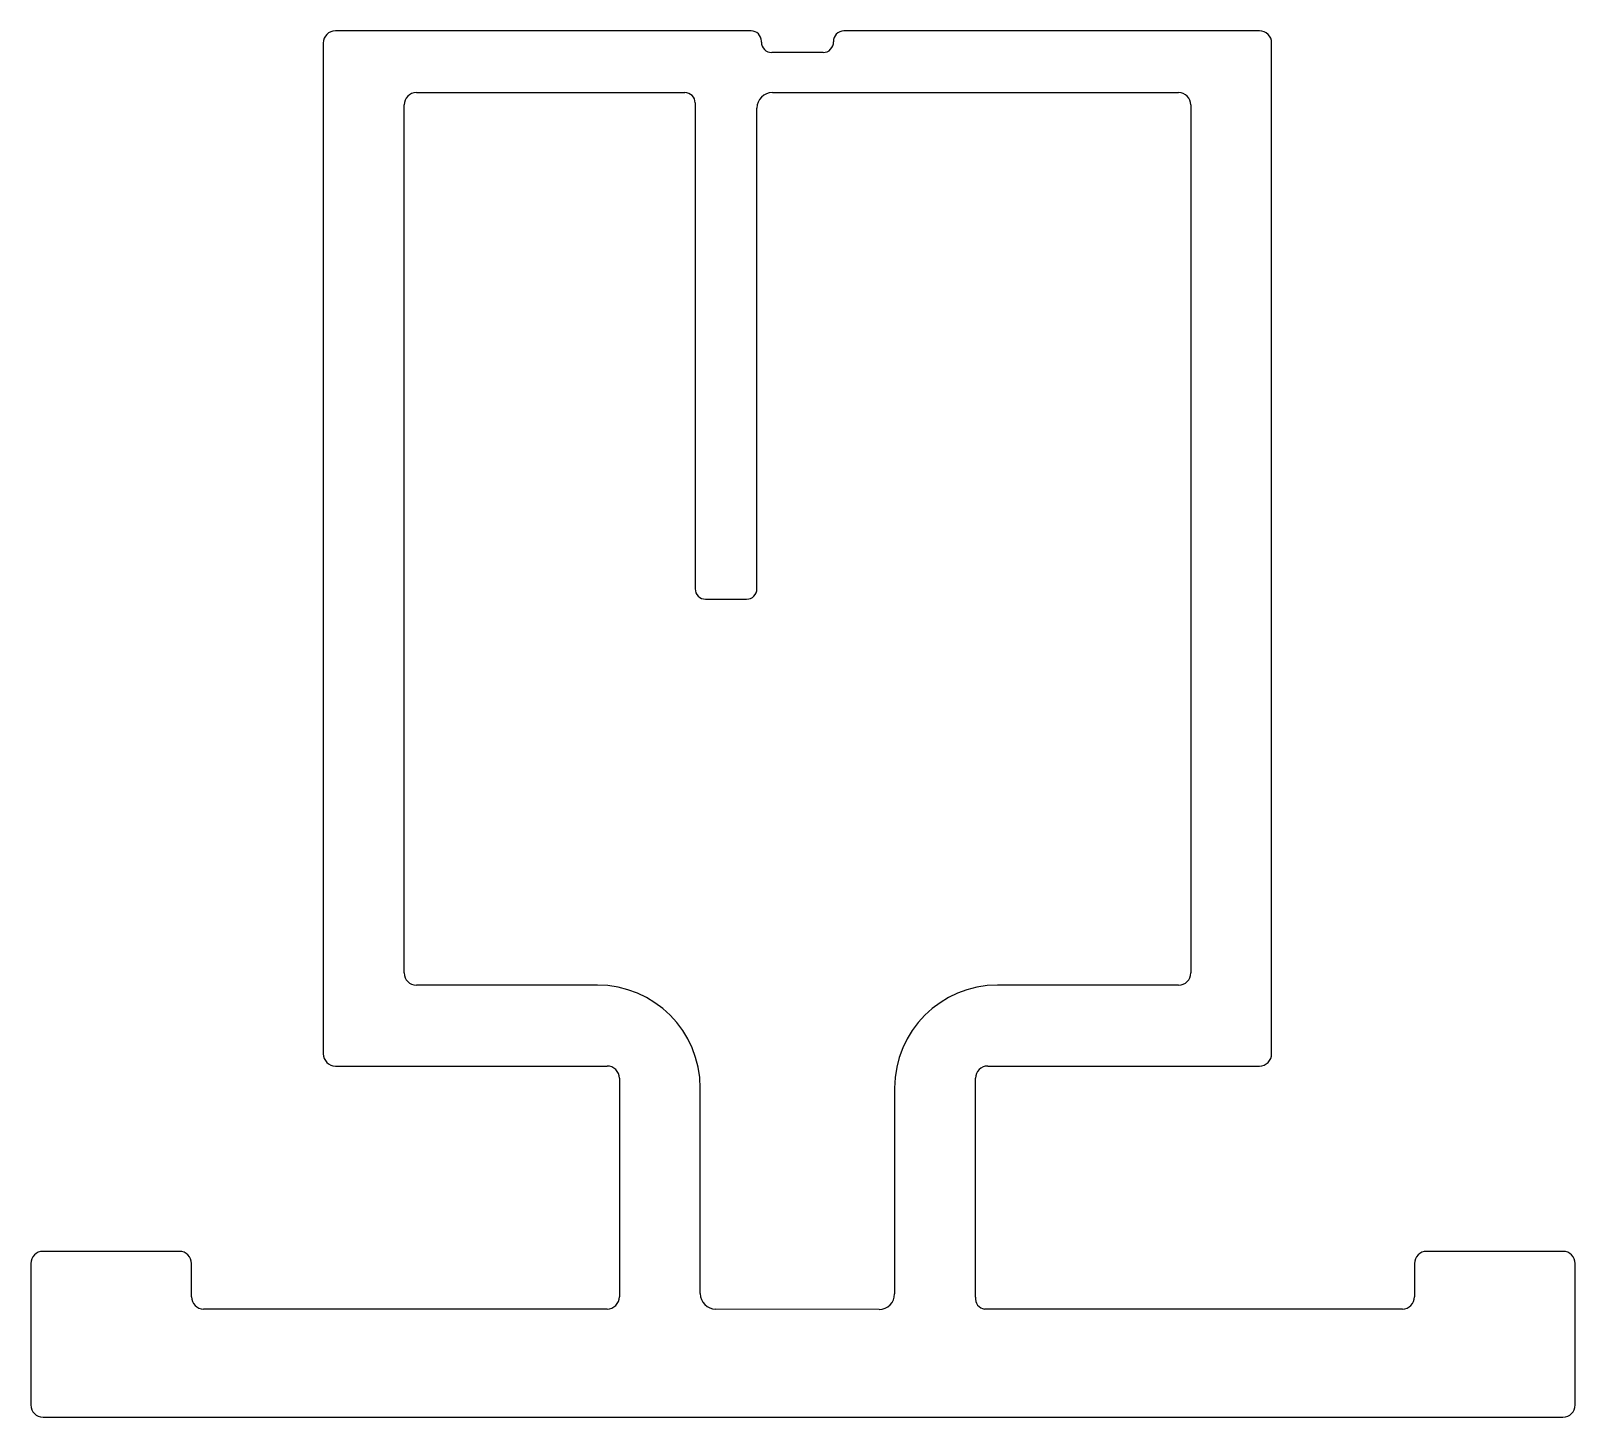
# Model space of a CAD drawing. Extents: x -19.5 to 18.6, y 7.6 to 41.8.
import ezdxf

# ---------------------------------------------------------------- set-up
doc = ezdxf.new("R2010")
doc.units = 0
doc.layers.get('0').update_dxf_attribs({"linetype": 'CONTINUOUS'})

msp = doc.modelspace()

# ---------------------------------------------------------------- linework, layer by layer
at = {"linetype": 'CONTINUOUS'}
for p, q in [((-2.335, 41.785), (-11.982, 41.785)), ((-1.781, 41.785), (-2.335, 41.785)), ((-1.726, 41.785), (-1.781, 41.785)), ((-1.472, 41.505), (-1.472, 41.531)), ((10.817, 41.785), (0.559, 41.785)), ((-12.282, 41.485), (-12.282, 16.547)), ((0.052, 41.251), (-1.218, 41.251)), ((11.117, 16.547), (11.117, 41.485)), ((-11.982, 16.247), (-5.277, 16.247)), ((4.112, 16.247), (10.817, 16.247)), ((-4.977, 15.947), (-4.977, 10.552)), ((3.812, 10.542), (3.812, 15.947)), ((-15.834, 11.675), (-19.196, 11.675)), ((18.304, 11.675), (14.942, 11.675)), ((-19.496, 11.375), (-19.496, 7.885)), ((-15.534, 10.552), (-15.534, 11.375)), ((14.642, 11.375), (14.642, 10.552)), ((18.604, 7.885), (18.604, 11.375)), ((-5.277, 10.252), (-15.234, 10.252)), ((14.342, 10.252), (4.035, 10.252)), ((-19.196, 7.585), (18.304, 7.585))]:
    msp.add_line(p, q, dxfattribs=at)
for p, q in [((-9.986, 40.261), (-3.361, 40.261)), ((-3.107, 40.007), (-3.107, 28.018)), ((-1.202, 40.261), (8.821, 40.261)), ((-10.286, 18.543), (-10.286, 39.961)), ((-1.583, 28.018), (-1.583, 39.88)), ((9.121, 39.961), (9.121, 18.543)), ((-2.853, 27.764), (-1.837, 27.764)), ((-5.52, 18.243), (-9.986, 18.243)), ((8.821, 18.243), (4.355, 18.243)), ((-2.98, 10.633), (-2.98, 15.703)), ((1.815, 15.703), (1.815, 10.623)), ((1.434, 10.242), (-2.599, 10.252))]:
    msp.add_line(p, q)
for centre, radius, start, end in [((-11.982, 41.485), 0.3, 90, 180), ((-1.726, 41.531), 0.254, 360, 90), ((0.56, 41.531), 0.254, 90.1433, 182.8624), ((10.817, 41.485), 0.3, 360, 90), ((-1.218, 41.505), 0.254, 180, 270), ((0.052, 41.505), 0.254, 270, 2.8697), ((-11.982, 16.547), 0.3, 180, 270), ((10.817, 16.547), 0.3, 270, 0), ((-5.277, 15.947), 0.3, 0, 90), ((4.112, 15.947), 0.3, 90, 180), ((-19.196, 11.375), 0.3, 90, 180), ((-15.834, 11.375), 0.3, 0, 90), ((14.942, 11.375), 0.3, 90, 180), ((18.304, 11.375), 0.3, 360, 90), ((-15.234, 10.552), 0.3, 180, 270), ((-5.277, 10.552), 0.3, 270, 0), ((4.068, 10.509), 0.259, 172.5824, 262.5824), ((14.342, 10.552), 0.3, 270, 0), ((-19.196, 7.885), 0.3, 180, 270), ((18.304, 7.885), 0.3, 270, 0)]:
    msp.add_arc(centre, radius, start, end, dxfattribs=at)
for centre, radius, start, end in [((-9.986, 39.961), 0.3, 90, 180), ((-3.361, 40.007), 0.254, 360, 90), ((-1.202, 39.88), 0.381, 90, 180), ((8.821, 39.961), 0.3, 360, 90), ((-2.853, 28.018), 0.254, 180, 270), ((-1.837, 28.018), 0.254, 270, 0), ((-9.986, 18.543), 0.3, 180, 270), ((8.821, 18.543), 0.3, 270, 0), ((-5.52, 15.703), 2.54, 0, 90), ((4.355, 15.703), 2.54, 90, 180), ((-2.599, 10.633), 0.381, 180, 270), ((1.434, 10.623), 0.381, 270, 0)]:
    msp.add_arc(centre, radius, start, end)

doc.saveas('drawing.dxf')
